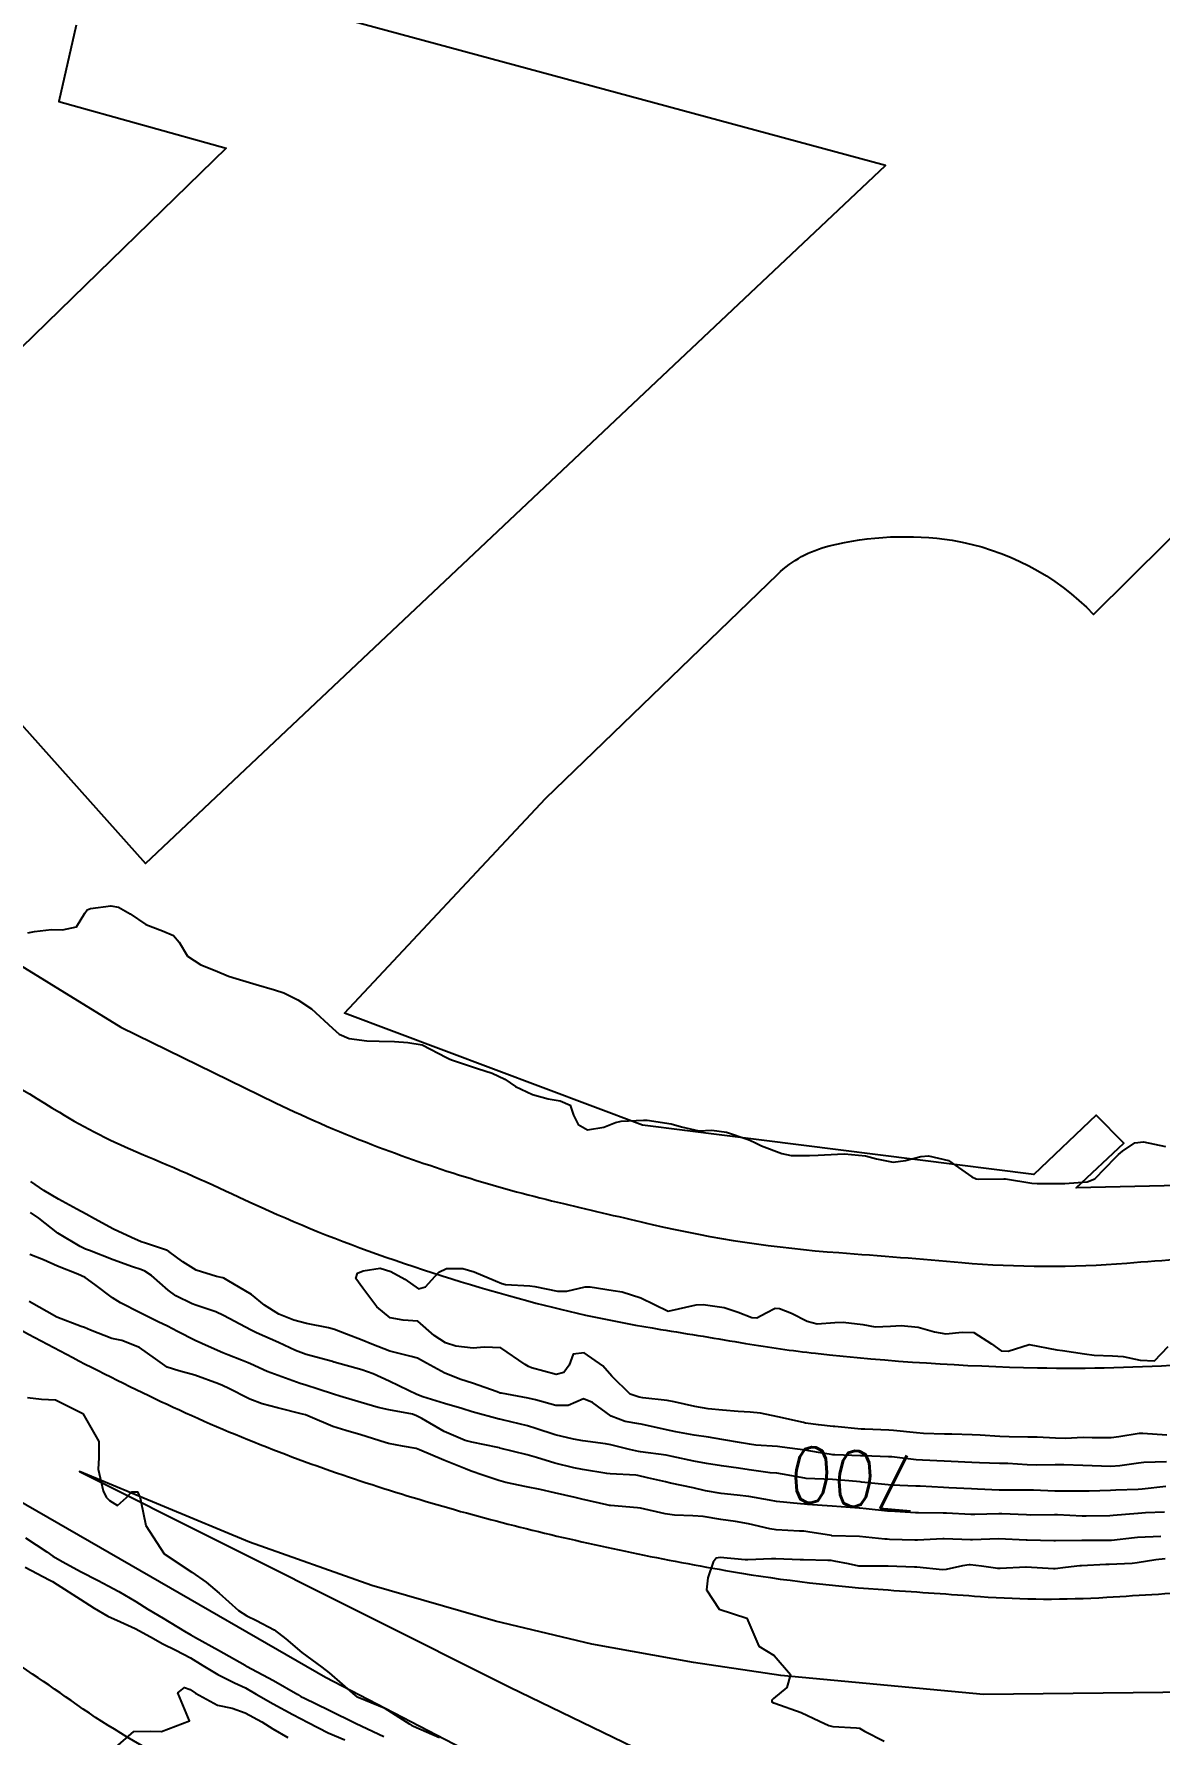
# Model space of a CAD drawing. Header units: metres. Extents: x 286371 to 293043, y 7462578 to 7466404.
# Drawn here: x 287345.1 to 287426, y 7465590.2 to 7465712.5 of the extents above; entities that cross this region are included whole.
import ezdxf
from ezdxf.enums import TextEntityAlignment as Align

# ---------------------------------------------------------------- set-up
doc = ezdxf.new("R2010")
doc.units = ezdxf.units.M
doc.header["$MEASUREMENT"] = 0
for name, color, linetype in [('Cotas', 45, 'Continuous'), ('Curvas de Nivel 1m', 11, 'Continuous'), ('Curvas de Nivel 5m', 15, 'Continuous'), ('Edificações', 30, 'Continuous'), ('Vias primárias', 230, 'Continuous')]:
    doc.layers.add(name, color=color, linetype=linetype)
doc.styles.add('Style-STANDARD', font='STANDARD.shx')

msp = doc.modelspace()

# ---------------------------------------------------------------- linework, layer by layer
at = {"layer": 'Curvas de Nivel 1m', "flags": 128}
for points, elevation in [([(287344.64, 7465647.82), (287345.14, 7465647.93), (287346.36, 7465648.08), (287347.15, 7465648.04), (287348.15, 7465648.25), (287348.75, 7465649.25), (287348.93, 7465649.49), (287349.17, 7465649.57), (287350.63, 7465649.77), (287351.17, 7465649.67), (287352.01, 7465649.2), (287353.15, 7465648.42), (287354.34, 7465647.97), (287355.14, 7465647.63), (287355.54, 7465647.15), (287356.13, 7465646.15), (287357.11, 7465645.53), (287358.13, 7465645.11), (287359.1, 7465644.71), (287359.63, 7465644.55), (287361.09, 7465644.11), (287362.4, 7465643.73), (287363.08, 7465643.51), (287364.08, 7465643.02), (287365.06, 7465642.35), (287366.56, 7465640.98), (287367.04, 7465640.54), (287367.78, 7465640.22), (287369.03, 7465640.05), (287369.92, 7465640.04), (287371.03, 7465640.01), (287372, 7465639.93), (287373.03, 7465639.78), (287374.77, 7465638.86), (287375.01, 7465638.73), (287375.2, 7465638.66), (287377, 7465638.07), (287378.06, 7465637.74), (287378.98, 7465637.3), (287379.73, 7465636.78), (287380.97, 7465636.2), (287382.1, 7465635.88), (287382.96, 7465635.73), (287383.67, 7465635.44), (287383.92, 7465634.71), (287384.25, 7465634.03), (287384.93, 7465633.65), (287386.1, 7465633.85), (287386.94, 7465634.18), (287387.33, 7465634.27), (287388.94, 7465634.35), (287389.22, 7465634.35), (287390.94, 7465634.09), (287391.67, 7465633.86), (287392.93, 7465633.58), (287393.86, 7465633.63), (287394.93, 7465633.48), (287396.49, 7465632.95), (287396.92, 7465632.76), (287397.44, 7465632.51), (287398.91, 7465631.95), (287399.57, 7465631.81), (287400.9, 7465631.8), (287401.52, 7465631.83), (287402.91, 7465631.91), (287403.4, 7465631.92), (287404.91, 7465631.79), (287405.71, 7465631.58), (287406.9, 7465631.32), (287407.8, 7465631.45), (287408.91, 7465631.74), (287409.45, 7465631.78), (287410.9, 7465631.46), (287412.58, 7465630.28), (287412.88, 7465630.13), (287413.05, 7465630.11), (287414.88, 7465630.14), (287415, 7465630.12), (287416.88, 7465629.83), (287417.28, 7465629.8), (287418.88, 7465629.8), (287419.26, 7465629.79), (287420.87, 7465629.91), (287421.43, 7465630.14), (287422.9, 7465631.67), (287423.13, 7465631.88), (287423.42, 7465632.11), (287424.29, 7465632.72), (287424.92, 7465632.79), (287426.51, 7465632.46)], 701), ([(287426.57, 7465609.78), (287424.94, 7465609.72), (287424.57, 7465609.68), (287423.21, 7465609.47), (287422.56, 7465609.44), (287421.22, 7465609.48), (287420.56, 7465609.51), (287419.19, 7465609.55), (287418.56, 7465609.55), (287417.23, 7465609.54), (287416.56, 7465609.56), (287415.16, 7465609.64), (287414.57, 7465609.65), (287413.13, 7465609.7), (287412.57, 7465609.72), (287411.08, 7465609.79), (287410.57, 7465609.81), (287409.01, 7465609.88), (287408.57, 7465609.92), (287406.81, 7465610.12), (287406.57, 7465610.13), (287404.77, 7465610.19), (287404.57, 7465610.2), (287402.72, 7465610.27), (287402.57, 7465610.28), (287402.44, 7465610.3), (287401.55, 7465610.44), (287400.58, 7465610.6), (287398.92, 7465610.83), (287398.58, 7465610.87), (287397.04, 7465610.98), (287396.58, 7465611.03), (287395.99, 7465611.13), (287394.59, 7465611.38), (287393.62, 7465611.54), (287392.6, 7465611.69), (287391.28, 7465611.93), (287390.6, 7465612.07), (287388.78, 7465612.47), (287388.61, 7465612.51), (287387.63, 7465612.66), (287386.62, 7465613.05), (287385.28, 7465614.05), (287384.64, 7465614.31), (287383.52, 7465613.83), (287382.63, 7465613.83), (287381.17, 7465614.22), (287380.64, 7465614.36), (287378.74, 7465614.7), (287378.64, 7465614.72), (287378.41, 7465614.8), (287376.65, 7465615.42), (287375.8, 7465615.69), (287374.66, 7465616.14), (287373.34, 7465616.87), (287372.68, 7465617.22), (287372.22, 7465617.35), (287370.69, 7465617.74), (287369.39, 7465618.24), (287368.7, 7465618.53), (287367.57, 7465618.96), (287366.71, 7465619.29), (287366.28, 7465619.41), (287364.71, 7465619.72), (287363.78, 7465619.96), (287362.72, 7465620.39), (287361.68, 7465621.05), (287360.75, 7465621.8), (287359, 7465622.85), (287358.76, 7465622.98), (287358.68, 7465623.01), (287358.22, 7465623.1), (287356.77, 7465623.57), (287355.81, 7465624.16), (287354.8, 7465624.9), (287354.63, 7465624.99), (287354.13, 7465625.17), (287353.11, 7465625.49), (287352.81, 7465625.6), (287352.12, 7465625.9), (287350.82, 7465626.51), (287349.44, 7465627.25), (287348.84, 7465627.58), (287348.17, 7465627.94), (287346.85, 7465628.66), (287345.8, 7465629.3), (287344.87, 7465629.93)], 701), ([(287426.43, 7465606.15), (287425.07, 7465606.09), (287424.54, 7465606.06), (287424.51, 7465606.06), (287422.73, 7465605.9), (287422.51, 7465605.89), (287420.8, 7465605.86), (287420.51, 7465605.86), (287418.73, 7465605.96), (287418.51, 7465605.96), (287416.78, 7465605.94), (287416.51, 7465605.95), (287414.72, 7465606.03), (287414.51, 7465606.04), (287412.79, 7465605.99), (287412.51, 7465605.99), (287410.74, 7465606.07), (287410.51, 7465606.08), (287408.74, 7465606.1), (287408.51, 7465606.11), (287406.66, 7465606.22), (287406.51, 7465606.23), (287404.96, 7465606.39), (287404.51, 7465606.43), (287404.47, 7465606.44), (287402.52, 7465606.58), (287400.75, 7465606.7), (287400.52, 7465606.72), (287400.24, 7465606.75), (287398.52, 7465606.92), (287398.02, 7465607), (287396.53, 7465607.28), (287395.68, 7465607.38), (287394.53, 7465607.49), (287393.41, 7465607.69), (287392.53, 7465607.89), (287390.9, 7465608.24), (287390.54, 7465608.32), (287389.23, 7465608.63), (287388.55, 7465608.79), (287388.39, 7465608.81), (287386.56, 7465608.91), (287386.3, 7465608.94), (287384.56, 7465609.23), (287383.94, 7465609.34), (287382.57, 7465609.67), (287381.26, 7465610.07), (287380.58, 7465610.27), (287378.61, 7465610.76), (287378.58, 7465610.77), (287378.46, 7465610.8), (287376.59, 7465611.18), (287376.11, 7465611.31), (287374.6, 7465611.96), (287373.01, 7465612.88), (287372.62, 7465613.09), (287372.32, 7465613.19), (287370.62, 7465613.51), (287369.86, 7465613.69), (287368.63, 7465614.04), (287367.1, 7465614.5), (287366.64, 7465614.65), (287365.55, 7465614.99), (287364.65, 7465615.28), (287364.25, 7465615.41), (287362.66, 7465615.97), (287361.88, 7465616.27), (287360.67, 7465616.82), (287360.5, 7465616.89), (287360.03, 7465617.08), (287359.05, 7465617.46), (287358.68, 7465617.61), (287357.65, 7465618.07), (287356.69, 7465618.51), (287355.42, 7465619.15), (287354.71, 7465619.52), (287354.04, 7465619.85), (287352.73, 7465620.49), (287351.32, 7465621.22), (287350.75, 7465621.58), (287349.47, 7465622.54), (287348.77, 7465623.02), (287348.26, 7465623.26), (287346.78, 7465623.85), (287345.78, 7465624.3), (287344.79, 7465624.69)], 699), ([(287426.6, 7465611.68), (287424.87, 7465611.82), (287424.6, 7465611.82), (287423.15, 7465611.56), (287422.59, 7465611.49), (287421.24, 7465611.5), (287420.59, 7465611.51), (287419.31, 7465611.46), (287418.59, 7465611.47), (287417.26, 7465611.54), (287416.59, 7465611.55), (287415.26, 7465611.57), (287414.59, 7465611.6), (287413.17, 7465611.69), (287412.6, 7465611.71), (287411.14, 7465611.75), (287410.6, 7465611.77), (287409.1, 7465611.82), (287408.6, 7465611.86), (287406.94, 7465612.02), (287406.6, 7465612.05), (287404.87, 7465612.12), (287404.6, 7465612.13), (287402.71, 7465612.32), (287402.6, 7465612.32), (287401.54, 7465612.44), (287400.61, 7465612.56), (287400.47, 7465612.59), (287398.61, 7465613), (287397.37, 7465613.27), (287396.62, 7465613.34), (287395.76, 7465613.39), (287394.62, 7465613.49), (287393.61, 7465613.58), (287392.63, 7465613.75), (287391.16, 7465614.08), (287390.64, 7465614.18), (287388.91, 7465614.37), (287388.64, 7465614.42), (287387.98, 7465614.65), (287386.66, 7465615.94), (287386.03, 7465616.68), (287384.69, 7465617.62), (287383.89, 7465617.51), (287383.6, 7465616.72), (287383.21, 7465616.19), (287382.66, 7465616.06), (287380.9, 7465616.53), (287380.67, 7465616.62), (287380.43, 7465616.77), (287378.69, 7465617.98), (287377.49, 7465618.01), (287376.69, 7465617.94), (287375.44, 7465618.09), (287374.7, 7465618.33), (287373.89, 7465618.87), (287372.72, 7465619.9), (287371.66, 7465619.96), (287370.72, 7465620.13), (287369.75, 7465620.93), (287368.75, 7465622.26), (287368.24, 7465622.95), (287368.37, 7465623.35), (287368.77, 7465623.5), (287370, 7465623.7), (287370.77, 7465623.47), (287371.77, 7465622.9), (287372.75, 7465622.21), (287373.27, 7465622.37), (287373.72, 7465622.87), (287374.22, 7465623.42), (287374.78, 7465623.67), (287375.94, 7465623.67), (287376.77, 7465623.45), (287378.3, 7465622.8), (287378.76, 7465622.59), (287379.03, 7465622.52), (287380.76, 7465622.43), (287381.13, 7465622.38), (287382.75, 7465622.06), (287383.42, 7465622.05), (287384.76, 7465622.35), (287385.1, 7465622.36), (287386.76, 7465622.1), (287387.41, 7465622.01), (287388.75, 7465621.57), (287390.73, 7465620.61), (287392.74, 7465621.06), (287393.25, 7465621.08), (287394.74, 7465620.88), (287395.77, 7465620.53), (287396.73, 7465620.16), (287397.09, 7465620.14), (287397.77, 7465620.5), (287398.41, 7465620.82), (287398.74, 7465620.81), (287399.6, 7465620.47), (287400.73, 7465619.9), (287401.45, 7465619.71), (287402.72, 7465619.8), (287403.31, 7465619.82), (287404.72, 7465619.64), (287405.61, 7465619.49), (287406.71, 7465619.52), (287407.48, 7465619.58), (287408.71, 7465619.45), (287409.89, 7465619.13), (287410.7, 7465618.98), (287411.88, 7465619.11), (287412.71, 7465619.08), (287413.99, 7465618.26), (287414.69, 7465617.75), (287415.19, 7465617.74), (287416.69, 7465618.21), (287418.69, 7465617.83), (287419.09, 7465617.78), (287420.68, 7465617.54), (287421.38, 7465617.44), (287422.68, 7465617.39), (287423.45, 7465617.34), (287424.68, 7465617.09), (287425.72, 7465617.04), (287426.69, 7465618.06)], 702), ([(287426.16, 7465604.4), (287424.49, 7465604.33), (287424.27, 7465604.31), (287422.63, 7465604.12), (287422.5, 7465604.11), (287422.48, 7465604.11), (287420.52, 7465604.12), (287420.48, 7465604.12), (287418.58, 7465604.09), (287418.48, 7465604.09), (287416.56, 7465604.13), (287416.48, 7465604.14), (287414.5, 7465604.22), (287414.48, 7465604.22), (287412.61, 7465604.15), (287412.48, 7465604.15), (287410.57, 7465604.22), (287410.48, 7465604.22), (287408.67, 7465604.14), (287408.48, 7465604.14), (287406.65, 7465604.19), (287406.48, 7465604.2), (287406.32, 7465604.2), (287404.48, 7465604.39), (287402.5, 7465604.45), (287402.48, 7465604.46), (287400.77, 7465604.74), (287400.49, 7465604.78), (287400.16, 7465604.79), (287398.49, 7465604.88), (287398.03, 7465604.96), (287396.5, 7465605.32), (287395.57, 7465605.47), (287394.5, 7465605.63), (287393.25, 7465605.83), (287392.5, 7465605.89), (287391.17, 7465605.94), (287390.51, 7465606.02), (287388.72, 7465606.43), (287388.51, 7465606.47), (287386.57, 7465606.62), (287386.51, 7465606.63), (287386.3, 7465606.68), (287384.52, 7465607.09), (287384.03, 7465607.2), (287382.54, 7465607.55), (287381.52, 7465607.77), (287380.54, 7465607.97), (287379.04, 7465608.29), (287378.55, 7465608.42), (287377.38, 7465608.81), (287376.56, 7465609.11), (287376.13, 7465609.26), (287374.57, 7465609.9), (287372.82, 7465610.64), (287372.58, 7465610.72), (287371.61, 7465610.9), (287370.59, 7465611.09), (287370.35, 7465611.16), (287368.6, 7465611.72), (287367.54, 7465612.02), (287366.6, 7465612.3), (287364.97, 7465613), (287364.62, 7465613.15), (287364.42, 7465613.21), (287362.62, 7465613.65), (287361.51, 7465613.94), (287360.63, 7465614.27), (287359.01, 7465615.1), (287358.76, 7465615.22), (287358.65, 7465615.27), (287358.38, 7465615.38), (287356.66, 7465616), (287355.51, 7465616.31), (287354.67, 7465616.58), (287353.84, 7465617.18), (287352.69, 7465618), (287351.41, 7465618.5), (287350.7, 7465618.65), (287349.17, 7465619.25), (287348.72, 7465619.43), (287348.48, 7465619.5), (287346.73, 7465620.18), (287344.74, 7465621.31)], 698), ([(287344.63, 7465614.41), (287345.64, 7465614.29), (287346.63, 7465614.23), (287348.61, 7465613.25), (287349.77, 7465611.24), (287349.75, 7465610.06), (287349.7, 7465609.24), (287350.08, 7465607.68), (287350.28, 7465607.23), (287350.52, 7465606.98), (287351.11, 7465606.62), (287351.74, 7465607.21), (287352.13, 7465607.6), (287352.53, 7465607.61), (287352.74, 7465607.19), (287352.77, 7465606.94), (287353.15, 7465605.18), (287354.46, 7465603.16), (287356.44, 7465601.83), (287357.47, 7465601.12), (287358.42, 7465600.33), (287359.82, 7465599.08), (287360.4, 7465598.7), (287361.1, 7465598.36), (287362.38, 7465597.69), (287363.22, 7465597.03), (287364.36, 7465596.05), (287365.8, 7465594.99), (287366.34, 7465594.58), (287368.2, 7465592.96), (287368.3, 7465592.89), (287368.42, 7465592.84), (287370.29, 7465592.07), (287372.13, 7465590.9), (287372.27, 7465590.81), (287372.41, 7465590.76), (287374.26, 7465589.94)], 698), ([(287344.48, 7465604.29), (287346.02, 7465603.29), (287346.46, 7465602.99), (287347.16, 7465602.57), (287348.44, 7465601.88), (287349.72, 7465601.24), (287350.43, 7465600.86), (287351.19, 7465600.45), (287352.41, 7465599.71), (287353.29, 7465599.18), (287354.39, 7465598.52), (287355.93, 7465597.59), (287356.38, 7465597.32), (287356.71, 7465597.13), (287358.36, 7465596.22), (287360.29, 7465595.13), (287360.34, 7465595.1), (287360.39, 7465595.07), (287362.33, 7465594.04), (287364.07, 7465593.02), (287364.3, 7465592.88), (287364.55, 7465592.76), (287366.29, 7465591.92), (287368.27, 7465590.95), (287370.26, 7465590.02)], 699), ([(287426.47, 7465602.8), (287425.8, 7465602.73), (287424.46, 7465602.5), (287424.1, 7465602.45), (287422.46, 7465602.39), (287422.21, 7465602.38), (287420.46, 7465602.29), (287420.33, 7465602.28), (287419.31, 7465602.17), (287418.56, 7465602.08), (287418.45, 7465602.08), (287416.48, 7465602.19), (287416.45, 7465602.19), (287414.6, 7465602.09), (287414.45, 7465602.1), (287413.27, 7465602.26), (287412.46, 7465602.36), (287412.37, 7465602.36), (287411.89, 7465602.28), (287410.73, 7465602.02), (287410.45, 7465602), (287408.61, 7465602.18), (287408.45, 7465602.19), (287406.54, 7465602.27), (287406.45, 7465602.27), (287406.35, 7465602.26), (287404.45, 7465602.27), (287403.69, 7465602.42), (287402.66, 7465602.63), (287402.46, 7465602.66), (287402.22, 7465602.67), (287400.46, 7465602.72), (287400.21, 7465602.72), (287398.46, 7465602.79), (287398.16, 7465602.8), (287396.46, 7465602.71), (287396.27, 7465602.71), (287394.46, 7465602.89), (287394.18, 7465602.83), (287393.95, 7465602.56), (287393.58, 7465601.42), (287393.49, 7465600.57), (287394.4, 7465599.16), (287396.39, 7465598.52), (287397.25, 7465596.51), (287398.35, 7465595.84), (287399.53, 7465594.48), (287399.26, 7465593.54), (287398.31, 7465592.75), (287398.18, 7465592.63), (287398.17, 7465592.5), (287398.3, 7465592.43), (287398.39, 7465592.4), (287400.29, 7465591.74), (287401.61, 7465591.12), (287402.28, 7465590.8), (287402.58, 7465590.73), (287404.28, 7465590.64), (287404.48, 7465590.61), (287404.86, 7465590.4), (287406.26, 7465589.67)], 697), ([(287350.97, 7465589.21), (287352.27, 7465590.37), (287353.49, 7465590.39), (287354.27, 7465590.37), (287356.28, 7465591.13), (287355.44, 7465593.15), (287355.92, 7465593.54), (287356.32, 7465593.38), (287356.72, 7465593.13), (287358.3, 7465592.27), (287359.35, 7465592.04), (287360.29, 7465591.7), (287361.49, 7465591.06), (287362.27, 7465590.56), (287363.36, 7465589.93)], 701)]:
    msp.add_lwpolyline(points, dxfattribs=dict(at, elevation=elevation))
at = {"layer": 'Curvas de Nivel 5m', "elevation": 700, "flags": 128}
for points in [[(287426.54, 7465607.99), (287424.82, 7465607.81), (287424.54, 7465607.78), (287422.93, 7465607.73), (287422.54, 7465607.71), (287421.02, 7465607.66), (287420.54, 7465607.65), (287419.06, 7465607.66), (287418.54, 7465607.67), (287417, 7465607.74), (287416.54, 7465607.74), (287415.06, 7465607.72), (287414.54, 7465607.73), (287412.99, 7465607.81), (287412.54, 7465607.83), (287410.92, 7465607.91), (287410.54, 7465607.93), (287408.85, 7465608.02), (287408.54, 7465608.03), (287406.81, 7465608.09), (287406.54, 7465608.11), (287404.63, 7465608.31), (287404.54, 7465608.32), (287403.72, 7465608.41), (287402.55, 7465608.5), (287400.66, 7465608.57), (287400.55, 7465608.59), (287398.95, 7465608.89), (287398.55, 7465608.95), (287398.06, 7465608.99), (287396.55, 7465609.2), (287395.78, 7465609.31), (287394.56, 7465609.48), (287393.49, 7465609.64), (287392.56, 7465609.82), (287391.02, 7465610.16), (287390.57, 7465610.24), (287388.74, 7465610.48), (287388.58, 7465610.51), (287387.95, 7465610.65), (287386.59, 7465610.99), (287386.21, 7465611.06), (287384.59, 7465611.28), (287383.92, 7465611.39), (287382.6, 7465611.72), (287381.19, 7465612.17), (287380.61, 7465612.36), (287378.81, 7465612.79), (287378.61, 7465612.84), (287378.56, 7465612.85), (287376.62, 7465613.37), (287375.87, 7465613.6), (287374.63, 7465613.97), (287373.07, 7465614.45), (287372.64, 7465614.61), (287372.04, 7465614.89), (287370.65, 7465615.58), (287369.49, 7465616.1), (287368.67, 7465616.39), (287366.7, 7465616.94), (287366.67, 7465616.95), (287366.57, 7465616.98), (287364.68, 7465617.49), (287363.91, 7465617.79), (287362.69, 7465618.36), (287361.11, 7465619.06), (287360.71, 7465619.25), (287360.32, 7465619.46), (287358.72, 7465620.3), (287358.17, 7465620.55), (287356.73, 7465621.04), (287356.48, 7465621.14), (287355.31, 7465621.72), (287354.75, 7465622.13), (287353.54, 7465623.18), (287353.08, 7465623.49), (287352.78, 7465623.61), (287352.18, 7465623.81), (287350.79, 7465624.3), (287349.08, 7465624.97), (287348.8, 7465625.08), (287348.41, 7465625.26), (287346.82, 7465626.23), (287345.45, 7465627.31), (287344.84, 7465627.72)], [(287344.45, 7465602.19), (287346.18, 7465601.29), (287346.43, 7465601.15), (287346.77, 7465600.94), (287348.41, 7465599.88), (287349.43, 7465599.24), (287350.4, 7465598.67), (287351.33, 7465598.27), (287352.38, 7465597.78), (287353.47, 7465597.18), (287354.37, 7465596.68), (287355.29, 7465596.22), (287356.35, 7465595.66), (287357.24, 7465595.12), (287358.33, 7465594.47), (287359.53, 7465593.88), (287360.32, 7465593.5), (287361.09, 7465593.06), (287362.3, 7465592.37), (287363.71, 7465591.59), (287364.28, 7465591.3), (287364.82, 7465591.01), (287366.26, 7465590.28), (287367.46, 7465589.76)]]:
    msp.add_lwpolyline(points, dxfattribs=at)
at = {"layer": 'Edificações', "elevation": 705.43}
msp.add_lwpolyline([(287348.14, 7465713.12), (287346.87, 7465707.65), (287358.93, 7465704.27), (287331.22, 7465677.32), (287353.12, 7465652.81), (287406.37, 7465703.04), (287322.68, 7465725.67)], dxfattribs=at)
at = {"layer": 'Edificações'}
msp.add_lwpolyline([(287453.05, 7465702.16), (287467.53, 7465687.63), (287461.48, 7465681.51), (287475.31, 7465667.72), (287481.44, 7465673.64), (287486.97, 7465668), (287448.9, 7465630.65), (287444.49, 7465629.86), (287440.47, 7465633.54), (287436.99, 7465629.86), (287420.07, 7465629.49), (287423.5, 7465632.7), (287421.52, 7465634.72), (287417.02, 7465630.44), (287391.92, 7465633.61), (287388.88, 7465634), (287367.43, 7465642.05), (287381.9, 7465657.49), (287398.61, 7465673.63, -0.132255), (287402.31, 7465675.67, -0.099011), (287411.15, 7465676.07, -0.163192), (287421.33, 7465670.73)], format="xyb", close=True, dxfattribs=at)
at = {"layer": 'Vias primárias'}
msp.add_lwpolyline([(287340.96, 7465647.42), (287351.35, 7465641.04), (287362.48, 7465635.61, 0.023191), (287369.88, 7465632.42, 0.032167), (287383.18, 7465628.35, 0.001024), (287389.57, 7465626.85, 0.03908), (287403, 7465624.82, -0.003716), (287411.86, 7465624.11, 0.0417), (287423.73, 7465624.07, -0.002566), (287431.74, 7465624.67, 0.032536), (287443.37, 7465626.24, 0.008835), (287450.14, 7465627.74, 0.068956), (287476.63, 7465638.09, 0.050935), (287495.45, 7465651.31, 0.052927), (287503.39, 7465659.81, 0.007115), (287508.19, 7465666.37, 0.029017), (287512.29, 7465672.93, -0.006953), (287518.81, 7465684.45, 0.023103), (287523.08, 7465692.61, -0.022055), (287527.35, 7465700.81, 0.032999), (287529.7, 7465705.56, -2.575656)], format="xyb", dxfattribs=at)
for points, elevation in [([(287338.32, 7465640.2, 0.001216), (287346.92, 7465634.92, 0.03844), (287352.8, 7465631.93, -0.011368), (287360.27, 7465628.63, 0.024743), (287369.74, 7465624.74, 0.019236), (287380.62, 7465621.35, 0.025971), (287390.17, 7465619.3, -0.002094), (287396.29, 7465618.29, 0.014493), (287401.33, 7465617.58, 0.022361), (287417.29, 7465616.54, 0.0224), (287428.28, 7465616.81, 0.024247)], 700.16), ([(287338.46, 7465622.46, 0.018902), (287352.91, 7465614.75, 0.03128), (287367.31, 7465608.83, 0.02195), (287380.94, 7465604.86, 0.017401), (287395.29, 7465601.88, 0.02593), (287406.54, 7465600.55, -0.001866), (287413.19, 7465600.08, 0.034012), (287422.28, 7465600.03, -0.000073), (287429.7, 7465600.49, 0.008475)], 700.96), ([(287355.06, 7465588.15, -0.034152), (287347.76, 7465592.59, 0.011858), (287341.37, 7465596.88, -0.036675)], 700.16)]:
    msp.add_lwpolyline(points, format="xyb", dxfattribs=dict(at, elevation=elevation))
msp.add_lwpolyline([(287308.73, 7465635.18), (287310.46, 7465633.37), (287317.39, 7465626.87), (287325.56, 7465619.78), (287332.13, 7465614.59), (287337.08, 7465611.21), (287342.28, 7465607.97), (287352.08, 7465602.33), (287366.06, 7465594.27), (287379.6, 7465587.25), (287392.79, 7465580.64), (287402.73, 7465575.71), (287414.01, 7465570.24), (287430.47, 7465562.34), (287460.5, 7465548.14)], dxfattribs=at)
at = {"layer": 'Vias primárias', "elevation": 700.73}
msp.add_lwpolyline([(287428.46, 7465593.21), (287413.4, 7465593.02), (287398.82, 7465594.4), (287392.55, 7465595.34), (287385.22, 7465596.64), (287378.29, 7465598.31), (287369.39, 7465600.88), (287360.59, 7465603.98), (287348.38, 7465609.08), (287379.33, 7465593.55), (287401.69, 7465582.74)], dxfattribs=at)

# ---------------------------------------------------------------- texts
at = {"layer": 'Cotas', "style": 'Style-STANDARD'}
msp.add_text('700', height=4, rotation=174.9737, dxfattribs=at).set_placement((287404.13, 7465608.55, 700), align=Align.MIDDLE_CENTER)

doc.saveas('drawing.dxf')
